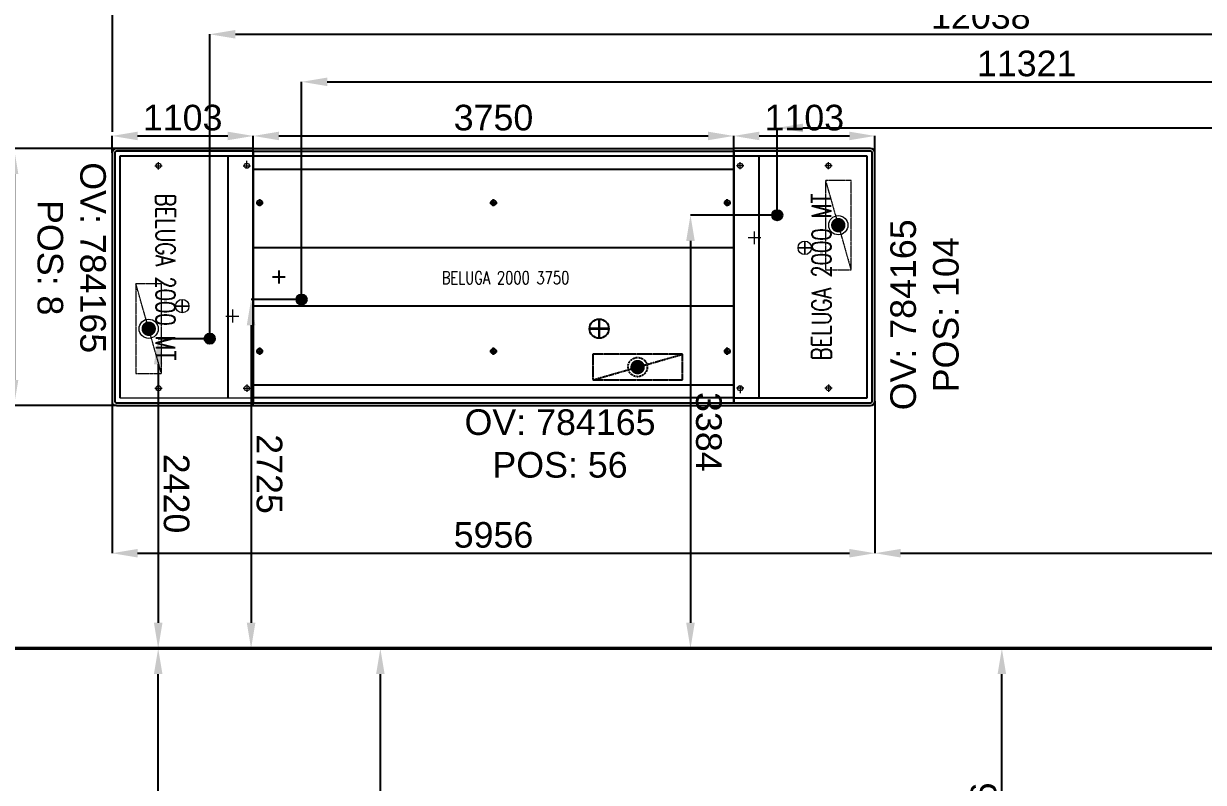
# Model space of a CAD drawing. Header units: millimetres. Extents: x 1478096 to 1808313, y 619971 to 762366.
# Drawn here: x 1543454 to 1552664, y 664777 to 670705 of the extents above; entities that cross this region are included whole.
import ezdxf
from ezdxf.enums import TextEntityAlignment as Align

# ---------------------------------------------------------------- set-up
doc = ezdxf.new("R2010")
doc.units = ezdxf.units.MM
doc.header["$LTSCALE"] = 10
doc.linetypes.add('CENTERX2', pattern=[4, 2.5, -0.5, 0.5, -0.5])
doc.linetypes.add('DASHED', pattern=[0.75, 0.5, -0.25])
doc.layers.add('CAMBIOS', color=7, linetype='Continuous', lineweight=5, true_color=0xdc0909)
for name, color, linetype in [('COSTAN-CAM-EJES', 251, 'CENTERX2'), ('COSTAN-EXH-COTAS', 7, 'Continuous'), ('COSTAN-EXH-Desagues', 1, 'Continuous'), ('COSTAN-EXH-NOMENCLATURAS', 7, 'Continuous'), ('COSTAN-EXHIBIDORAS', 7, 'Continuous'), ('DE-AUXILIAR', 8, 'Continuous'), ('DE-BANCHI', 3, 'Continuous'), ('DE-GOP', 1, 'Continuous'), ('DE-I-ELECT', 6, 'DASHED'), ('DE-I-FRIO-ALIM', 4, 'Continuous'), ('DE-SCARICHI', 3, 'Continuous'), ('DE-TESTI20', 3, 'Continuous'), ('DE-TRAMA', 8, 'Continuous'), ('LAY-OUT-HELADERAS', 251, 'Continuous')]:
    doc.layers.add(name, color=color, linetype=linetype)
doc.layers.add('WHALEMT', color=1, linetype='Continuous', lineweight=9)
doc.styles.add('costan', font='ARIAL.TTF')
doc.styles.add('ROMANS20', font='romans.shx', dxfattribs={"width": 0.9, "height": 2})
doc.styles.add('TESTI15', font='romans.shx', dxfattribs={"width": 0.9, "height": 1.5})
doc.dimstyles.new('COSTAN-DESAGUES', dxfattribs={"dimtxt": 200, "dimasz": 200, "dimexe": 0, "dimexo": 0, "dimgap": 40, "dimtad": 1, "dimdec": 0, "dimzin": 0, "dimdsep": 46, "dimtxsty": 'costan', "dimblk1": 'ARCHTICK', "dimblk2": 'ARCHTICK', "dimcen": 0, "dimclrd": 256, "dimclre": 256, "dimclrt": 256, "dimadec": 0, "dimazin": 0, "dimtfac": 1, "dimtdec": 0, "dimtofl": 0, "dimtmove": 0, "dimatfit": 3, "dimfxl": 0, "dimtolj": 1, "dimtzin": 0, "dimarcsym": 0})
doc.dimstyles.new('COSTAN-MM-100', dxfattribs={"dimtxt": 200, "dimasz": 200, "dimexe": 0, "dimexo": 0, "dimgap": 40, "dimtad": 1, "dimdec": 0, "dimzin": 0, "dimdsep": 46, "dimtxsty": 'costan', "dimblk1": 'ARCHTICK', "dimblk2": 'ARCHTICK', "dimcen": 0, "dimclrd": 256, "dimclre": 256, "dimclrt": 256, "dimadec": 0, "dimazin": 0, "dimtfac": 1, "dimtdec": 0, "dimtofl": 0, "dimtmove": 0, "dimatfit": 3, "dimfxl": 0, "dimtolj": 1, "dimtzin": 0, "dimarcsym": 0})

# ---------------------------------------------------------------- blocks, each defined once
blk = doc.blocks.new('*D475')
at = {"layer": 'COSTAN-EXH-Desagues', "lineweight": -2, "transparency": 16777216}
for p, q in [((1546239.175822103, 663188.1663216284), (1546239.166874272, 665624.1859173309)), ((1547367.661757004, 662988.1704667096), (1546239.176556731, 662988.1663216298))]:
    blk.add_line(p, q, dxfattribs=at)
at = {"layer": 'COSTAN-EXH-Desagues', "transparency": 16777216}
for points in [[(1546272.500207605, 665624.1860397689), (1546205.833540939, 665624.1857948931), (1546239.166139644, 665824.1859173295)], [(1546272.509155436, 663188.1664440663), (1546205.84248877, 663188.1661991905), (1546239.176556731, 662988.1663216298)]]:
    blk.add_solid(points, dxfattribs=at)
at = {"layer": 'Defpoints', "color": 0, "transparency": 16777216}
for p in [(1546239.166139642, 665824.1859173295), (1546239.166139644, 665824.1859173295), (1547367.661757004, 662988.1704667096)]:
    blk.add_point(p, dxfattribs=at)
at = {"layer": 'COSTAN-EXH-Desagues', "transparency": 16777216, "insert": (1546381.354158554, 664406.1766417365), "char_height": 200, "attachment_point": 5, "rotation": 270.0002104552038, "style": 'costan'}
blk.add_mtext('\\A1;2836', dxfattribs=at)
blk = doc.blocks.new('_ARCHTICK')
at = {"color": 0, "linetype": 'ByBlock', "const_width": 0.15}
blk.add_lwpolyline([(-0.5, -0.5), (0.5, 0.5)], dxfattribs=at)
blk = doc.blocks.new('*D476')
at = {"layer": 'COSTAN-EXH-Desagues', "lineweight": -2, "transparency": 16777216}
for p, q in [((1544504.947274334, 663188.1691895083), (1544504.938326512, 665624.1859173309)), ((1544852.661757004, 662988.1704667096), (1544504.948008961, 662988.1691895097))]:
    blk.add_line(p, q, dxfattribs=at)
at = {"layer": 'COSTAN-EXH-Desagues', "transparency": 16777216}
for points in [[(1544538.271659845, 665624.1860397687), (1544471.604993179, 665624.1857948931), (1544504.937591885, 665824.1859173295)], [(1544538.280607667, 663188.1693119461), (1544471.613941001, 663188.1690670705), (1544504.948008961, 662988.1691895097)]]:
    blk.add_solid(points, dxfattribs=at)
at = {"layer": 'Defpoints', "color": 0, "transparency": 16777216}
for p in [(1544504.937591881, 665824.1859173295), (1544504.937591885, 665824.1859173295), (1544852.661757004, 662988.1704667096)]:
    blk.add_point(p, dxfattribs=at)
at = {"layer": 'COSTAN-EXH-Desagues', "transparency": 16777216, "insert": (1544647.12561079, 664406.1780756764), "char_height": 200, "attachment_point": 5, "rotation": 270.0002104552038, "style": 'costan'}
blk.add_mtext('\\A1;2836', dxfattribs=at)
blk = doc.blocks.new('*D484')
at = {"layer": 'COSTAN-EXH-COTAS', "lineweight": -2, "transparency": 16777216}
blk.add_line((1551090.68513187, 663308.1704667095), (1551090.68513187, 665624.195275018), dxfattribs=at)
at = {"layer": 'COSTAN-EXH-COTAS', "transparency": 16777216}
for points in [[(1551057.351798537, 665624.195275018), (1551124.018465204, 665624.195275018), (1551090.68513187, 665824.195275018)], [(1551057.351798537, 663308.1704667095), (1551124.018465204, 663308.1704667095), (1551090.68513187, 663108.1704667095)]]:
    blk.add_solid(points, dxfattribs=at)
at = {"layer": 'Defpoints', "color": 0, "transparency": 16777216}
for p in [(1551090.68513187, 665824.195275018), (1551090.68513187, 665824.195275018), (1551090.68513187, 663108.1704667095)]:
    blk.add_point(p, dxfattribs=at)
at = {"layer": 'COSTAN-EXH-COTAS', "transparency": 16777216, "insert": (1550948.570534326, 664466.182870864), "char_height": 200, "attachment_point": 5, "rotation": 90, "style": 'costan'}
blk.add_mtext('\\A1;2716', dxfattribs=at)
blk = doc.blocks.new('POSICION DE DESAGUE')
for p, q in [((-40, 0), (40, 0)), ((0, 40), (0, -40))]:
    blk.add_line(p, q)
blk = doc.blocks.new('WHALE 2000 MT')
at = {"layer": 'DE-GOP'}
for p, q in [((22.00000104494393, 0), (22.00000104494393, -1068.000002412134)), ((22.00009247755474, 5.684341886080801e-11), (1986.000092477553, 0)), ((1986.000094329938, -1068.000002412134), (1986.000094329938, 0)), ((35.0000016624108, -1081.000001516202), (1973.000093712471, -1081.000001516202))]:
    blk.add_line(p, q, dxfattribs=at)
for centre, major_axis, ratio in [((35.00000166240557, -1068.000002412135), (9.192388039082289, 9.192388039082289), 0.9999999949374188), ((1973.000093712466, -1068.000002412135), (-9.192388039082289, 9.192388039082289), 0.9999999949374189)]:
    blk.add_ellipse(centre, major_axis=major_axis, ratio=ratio, start_param=2.356194487661054, end_param=3.926990819518532, dxfattribs=at)
at = {"layer": 'WHALEMT', "color": 3}
for p, q in [((0, 0), (0, -1068.000002412134)), ((61.00000289734453, 0), (61.00000289734453, -1042.000004203999)), ((1947.000092477538, -1042.000004203999), (1947.000092477538, 0)), ((2008.000095374882, -1068.000002412134), (2008.000095374882, 0)), ((1259.223443455994, -163.2232784852476), (1359.223448205739, -163.2232784852476)), ((1309.223445830867, -213.2232750393541), (1309.223445830867, -113.2232819311412)), ((61.00000289734453, -199.9999855272563), (1947.000092477538, -199.9999855272563)), ((35.0000016624108, -1103.000000000009), (1973.000093712471, -1103.000000000009)), ((61.00000289734453, -1042.000004203999), (1947.000092477538, -1042.000004203999))]:
    blk.add_line(p, q, dxfattribs=at)
at = {"layer": 'WHALEMT', "color": 8, "linetype": 'Continuous', "ltscale": 3}
for p, q in [((152.6249085276561, -50.00000000001137), (96.37490852983888, -50.00000000001137)), ((134.9999999999909, -78.12500000795808), (134.9999999999909, -21.87499999195097)), ((1844.875095375983, -50.00000000001137), (1901.1250953738, -50.00000000001137)), ((1873.000095374891, -78.12500000801492), (1873.000095374891, -21.87499999200782)), ((135.5000010063065, -768.1250000080126), (135.5000010063065, -711.8749999920055)), ((1873.000095374891, -768.1250000080126), (1873.000095374891, -711.8749999920055)), ((163.6250010052152, -740.0000000000091), (107.3750010073979, -740.0000000000091)), ((1844.875095375983, -740.0000000000091), (1901.1250953738, -740.0000000000091))]:
    blk.add_line(p, q, dxfattribs=at)
at = {"layer": 'WHALEMT', "color": 4, "ltscale": 3}
for p, q in [((1231.756347895441, -502.1053303913163), (1231.756347895441, -607.1053303888334)), ((1284.2563478942, -554.6053303900749), (1179.256347896683, -554.6053303900749))]:
    blk.add_line(p, q, dxfattribs=at)
at = {"layer": 'WHALEMT', "color": 6, "linetype": 'DASHED', "ltscale": 0.5}
for p, q in [((1758.529230374791, -716.5048364876725), (1058.529230374802, -716.5048364876725)), ((1058.529230374802, -716.5048364876725), (1058.529230374802, -916.5048364876611)), ((1758.529230374791, -716.5048364876725), (1058.529230374745, -916.5048364876611)), ((1758.529230374791, -916.5048364876611), (1758.529230374791, -716.5048364876725)), ((1058.529230374802, -916.5048364876611), (1758.529230374791, -916.5048364876611))]:
    blk.add_line(p, q, dxfattribs=at)
at = {"layer": 'WHALEMT', "color": 4, "ltscale": 3, "const_width": 13.99999999966894}
for points in [[(1284.256347894198, -554.6053303900792), (1179.256347896686, -554.6053303900792)], [(1231.756347895435, -502.1053303913161), (1231.730097896269, -607.1053238263214)]]:
    blk.add_lwpolyline(points, dxfattribs=at)
at = {"layer": 'WHALEMT', "ltscale": 3, "const_width": 0.07499999999822649}
blk.add_lwpolyline([(1231.756347895435, -629.5678303882835, 1), (1231.756347895435, -629.6428303883242, 1)], format="xyb", close=True, dxfattribs=at)
at = {"layer": 'WHALEMT', "color": 4, "ltscale": 3, "const_width": 0.05249999999875854}
blk.add_lwpolyline([(1231.756347895435, -554.5790803900547, 1), (1231.756347895435, -554.6315803900964, 1)], format="xyb", close=True, dxfattribs=at)
at = {"layer": 'WHALEMT', "color": 6, "ltscale": 3}
for points, const_width in [([(1436.654230392431, -816.5048364786583, 1), (1380.404230392969, -816.5048364786583, 1)], 56.24999999946922), ([(1541.909311491103, -846.5176203031899, 1), (1541.834311491106, -846.5176203031899, 1)], 0.0749999999992923)]:
    blk.add_lwpolyline(points, format="xyb", close=True, dxfattribs=dict(at, const_width=const_width))
at = {"layer": 'WHALEMT', "color": 7, "ltscale": 3}
for centre in [(134.9999999999909, -49.99999999995453), (1873.000095374891, -50.00000000001137), (135.5000010063065, -740.0000000000091), (1873.000095374891, -740.0000000000091)]:
    blk.add_circle(centre, 20, dxfattribs=at)
at = {"layer": 'WHALEMT', "color": 4, "ltscale": 3}
blk.add_circle((1231.756347895441, -554.6053303900749), 52.49999999875854, dxfattribs=at)
at = {"layer": 'WHALEMT', "color": 6, "ltscale": 3}
blk.add_circle((1408.529230392702, -816.5048364786571), 74.89412785355981, dxfattribs=at)
at = {"layer": 'WHALEMT', "color": 3}
for centre, major_axis, start_param, end_param in [((35.00000166240557, -1068.000002412135), (-24.74873724276969, 24.74873724276969), 0.7853981684540963, 2.356194485135696), ((1973.000093712466, -1068.000002412135), (24.74873724276969, 24.74873724276969), 3.92699082204389, 5.49778713872549)]:
    blk.add_ellipse(centre, major_axis=major_axis, ratio=0.9999999898867032, start_param=start_param, end_param=end_param, dxfattribs=at)
at = {"rotation": 180}
blk.add_blockref('POSICION DE DESAGUE', (1486.000094562783, -340.0000002095567), dxfattribs=at)
at = {"layer": 'WHALEMT', "color": 3, "style": 'TESTI15', "width": 0.7500000582076649}
blk.add_text('BELUGA 2000 MT', height=149.9999896623194, dxfattribs=at).set_placement((1004.000047687441, -685.49995381386), align=Align.MIDDLE)
blk = doc.blocks.new('A$CC')
at = {"layer": 'DE-I-FRIO-ALIM', "ltscale": 3}
for p, q in [((966.8818672802299, 745.8183087784055), (1116.88186728023, 745.8183087784055)), ((1041.88186728023, 820.8183087784055), (1041.88186728023, 670.8183087784055))]:
    blk.add_line(p, q, dxfattribs=at)
at = {"layer": 'DE-I-FRIO-ALIM', "ltscale": 3, "const_width": 20}
for points in [[(1041.88186728023, 820.8183087784055), (1041.88186728023, 670.8183087784055)], [(966.8818672802299, 745.8183087784055), (1116.881857905246, 745.7808087795711)]]:
    blk.add_lwpolyline(points, dxfattribs=at)
at = {"layer": 'DE-I-FRIO-ALIM', "ltscale": 3, "const_width": 0.075}
for points in [[(1041.844367280224, 745.8183087784055, 1), (1041.919367280236, 745.8183087784055, 1)], [(1116.844367280224, 745.8183087784055, 1), (1116.919367280236, 745.8183087784055, 1)]]:
    blk.add_lwpolyline(points, format="xyb", close=True, dxfattribs=at)
at = {"layer": 'DE-I-FRIO-ALIM', "ltscale": 3}
blk.add_circle((1041.88186728023, 745.8183087784055), 75, dxfattribs=at)
blk = doc.blocks.new('A$CE')
at = {"layer": 'DE-I-ELECT', "ltscale": 3, "const_width": 56.25}
blk.add_lwpolyline([(1872.503796073084, 950.2321697522202, 1), (1928.753796073084, 950.2321697522202, 1)], format="xyb", close=True, dxfattribs=at)
at = {"layer": 'DE-I-ELECT', "ltscale": 3}
blk.add_circle((1900.628796073084, 950.2321697522202), 74.89412785426651, dxfattribs=at)
at = {"layer": 'DE-TRAMA', "ltscale": 3, "const_width": 0.075}
blk.add_lwpolyline([(1767.248714973422, 980.244953576992, 1), (1767.323714973434, 980.244953576992, 1)], format="xyb", close=True, dxfattribs=at)
blk = doc.blocks.new('bl')
at = {"color": 1}
for p, q in [((-44161.71831130172, -14540.76860208111, -2405.257013591419), (-44241.71831130172, -14540.76860208111, -2405.257013591419)), ((-44201.71831130172, -14500.76860208111, -2405.257013591419), (-44201.71831130172, -14580.76860208111, -2405.257013591419))]:
    blk.add_line(p, q, dxfattribs=at)
at = {"layer": 'DE-AUXILIAR', "linetype": 'DASHED', "ltscale": 0.5}
for p, q in [((-44578.4950065983, -13521.99190678448, -2405.257013591419), (-40828.49500659836, -13521.99190678451, -2405.257013591419)), ((-44578.49500659836, -15205.99190678448, -2405.257013591419), (-40828.49500659842, -15205.99190678451, -2405.257013591419))]:
    blk.add_line(p, q, dxfattribs=at)
at = {"layer": 'DE-BANCHI'}
for p, q in [((-44578.49500659842, -13359.99190678448, -2405.257013591419), (-40828.49500659842, -13359.99190678448, -2405.257013591419)), ((-40828.49500659842, -13420.99190678451, -2405.257013591419), (-44578.49500659842, -13420.99190678451, -2405.257013591419)), ((-40828.49500659842, -14135.99190678448, -2405.257013591419), (-44578.49500659842, -14135.99190678448, -2405.257013591419)), ((-40828.49500659842, -14591.99190678445, -2405.257013591419), (-44578.49500659842, -14591.99190678445, -2405.257013591419)), ((-40828.49500659842, -15306.99190678451, -2405.257013591419), (-44578.49500659842, -15306.99190678451, -2405.257013591419)), ((-44578.49500659842, -15367.99190678451, -2405.257013591419), (-40828.49500659842, -15367.99190678451, -2405.257013591419))]:
    blk.add_line(p, q, dxfattribs=at)
at = {"layer": 'DE-GOP'}
for p, q in [((-44578.49500659836, -13381.99190678451, -2405.257013591419), (-40828.49500659842, -13381.99190678451, -2405.257013591419)), ((-44578.49500659836, -13381.99190678451, -2405.257013591419), (-44578.49500659842, -15345.99190678451, -2405.257013591419)), ((-40828.49500659842, -13381.99190678451, -2405.257013591419), (-40828.49500659842, -15345.99190678451, -2405.257013591419)), ((-44578.49500659842, -15345.99190678451, -2405.257013591419), (-40828.49500659842, -15345.99190678451, -2405.257013591419))]:
    blk.add_line(p, q, dxfattribs=at)
at = {"layer": 'DE-GOP', "color": 8, "linetype": 'Continuous', "ltscale": 3}
for p, q in [((-44556.62000660639, -13783.99190678451, -2405.257013591419), (-44500.37000659038, -13783.99190678451, -2405.257013591419)), ((-44528.49500659842, -13812.11690678341, -2405.257013591419), (-44528.49500659842, -13755.86690678559, -2405.257013591419)), ((-42731.62000660639, -13783.99190678451, -2405.257013591419), (-42675.37000659038, -13783.99190678451, -2405.257013591419)), ((-42703.49500659842, -13812.11690678341, -2405.257013591419), (-42703.49500659842, -13755.86690678559, -2405.257013591419)), ((-40906.62000660639, -13783.99190678451, -2405.257013591419), (-40850.37000659038, -13783.99190678451, -2405.257013591419)), ((-40878.49500659842, -13812.11690678341, -2405.257013591419), (-40878.49500659842, -13755.86690678559, -2405.257013591419)), ((-44528.49500659842, -14972.11690678341, -2405.257013591419), (-44528.49500659842, -14915.86690678559, -2405.257013591419)), ((-42703.49500659842, -14972.11690678341, -2405.257013591419), (-42703.49500659842, -14915.86690678559, -2405.257013591419)), ((-40878.49500659842, -14972.11690678341, -2405.257013591419), (-40878.49500659842, -14915.86690678559, -2405.257013591419)), ((-44556.62000660639, -14943.99190678451, -2405.257013591419), (-44500.37000659038, -14943.99190678451, -2405.257013591419)), ((-42731.62000660639, -14943.99190678451, -2405.257013591419), (-42675.37000659038, -14943.99190678451, -2405.257013591419)), ((-40906.62000660639, -14943.99190678451, -2405.257013591419), (-40850.37000659038, -14943.99190678451, -2405.257013591419))]:
    blk.add_line(p, q, dxfattribs=at)
at = {"layer": 'DE-GOP', "color": 7, "ltscale": 3}
for centre in [(-44528.49500659842, -13783.99190678451, -2405.257013591419), (-42703.49500659842, -13783.99190678451, -2405.257013591419), (-40878.49500659842, -13783.99190678451, -2405.257013591419), (-44528.49500659842, -14943.99190678451, -2405.257013591419), (-42703.49500659842, -14943.99190678451, -2405.257013591419), (-40878.49500659842, -14943.99190678451, -2405.257013591419)]:
    blk.add_circle(centre, 20, dxfattribs=at)
at = {"layer": 'DE-I-ELECT', "linetype": 'DASHED', "ltscale": 0.5}
blk.add_line((-41928.49500659836, -15167.99190678451, -2405.257013591419), (-41228.49500659836, -14967.99190678451, -2405.257013591419), dxfattribs=at)
at = {"layer": 'DE-I-ELECT', "linetype": 'DASHED', "ltscale": 0.5, "elevation": -2405.257013591419}
blk.add_lwpolyline([(-41928.49500659836, -15167.99190678451), (-41228.49500659836, -15167.99190678451), (-41228.49500659836, -14967.99190678451), (-41928.49500659836, -14967.99190678451)], close=True, dxfattribs=at)
at = {"layer": 'DE-SCARICHI'}
for p, q in [((-44428.49500659836, -14363.99190678445, -2405.257013591419), (-44328.49500659842, -14363.99190678445, -2405.257013591419)), ((-44378.49500659836, -14313.99190678448, -2405.257013591419), (-44378.49500659836, -14413.99190678448, -2405.257013591419))]:
    blk.add_line(p, q, dxfattribs=at)
at = {"layer": 'LAY-OUT-HELADERAS'}
blk.add_line((-40828.49499629519, -14135.99206088646, -2405.257013591419), (-44578.49501070158, -14135.99206088646, -2405.257013591419), dxfattribs=at)
blk.add_line((-40828.49499629519, -14135.99206088646, -2405.257013591419), (-44578.49501070158, -14135.99206088646, -2405.257013591419), dxfattribs=at)
at = {"layer": 'DE-I-ELECT', "ltscale": 3}
blk.add_blockref('A$CE', (-43479.1238026715, -16018.22407653672, -2405.257013591419), dxfattribs=at)
at = {"layer": 'DE-I-FRIO-ALIM', "ltscale": 3}
blk.add_blockref('A$CC', (-42920.40934514278, -15513.79145744449, -2405.257013591419), dxfattribs=at)
at = {"layer": 'DE-TESTI20', "ltscale": 3, "style": 'ROMANS20', "width": 0.75}
blk.add_text('BELUGA 2000 3750', height=100, dxfattribs=at).set_placement((-42609.67102916579, -14370.01003688871, -2405.257013591419), align=Align.MIDDLE)
blk = doc.blocks.new('*D577')
at = {"layer": 'COSTAN-EXH-COTAS', "lineweight": -2, "transparency": 16777216}
for p, q in [((1544144.276665229, 669694.7244156935), (1544144.276665229, 669827.1782330972)), ((1544344.276665229, 669827.1782330972), (1545047.27666082, 669827.1782330972)), ((1545247.27666082, 669729.7242585224), (1545247.27666082, 669827.1782330972))]:
    blk.add_line(p, q, dxfattribs=at)
at = {"layer": 'COSTAN-EXH-COTAS', "transparency": 16777216}
for points in [[(1544344.276665229, 669860.5115664306), (1544344.276665229, 669793.8448997638), (1544144.276665229, 669827.1782330972)], [(1545047.27666082, 669860.5115664306), (1545047.27666082, 669793.8448997638), (1545247.27666082, 669827.1782330972)]]:
    blk.add_solid(points, dxfattribs=at)
at = {"layer": 'Defpoints', "color": 0, "transparency": 16777216}
for p in [(1545247.27666082, 669827.1782330972), (1544144.276665229, 669694.7244156935), (1545247.27666082, 669729.7242585224)]:
    blk.add_point(p, dxfattribs=at)
at = {"layer": 'COSTAN-EXH-COTAS', "transparency": 16777216, "insert": (1544695.776663024, 669969.3610434656), "char_height": 200, "attachment_point": 5, "style": 'costan'}
blk.add_mtext('\\A1;1103', dxfattribs=at)
blk = doc.blocks.new('*D578')
at = {"layer": 'COSTAN-EXH-COTAS', "lineweight": -2, "transparency": 16777216}
for p, q in [((1545447.27666082, 669827.1782330972), (1548797.276684831, 669827.1782330972)), ((1548997.276684831, 669707.724856712), (1548997.276684831, 669827.1782330972))]:
    blk.add_line(p, q, dxfattribs=at)
at = {"layer": 'COSTAN-EXH-COTAS', "transparency": 16777216}
for points in [[(1545447.27666082, 669860.5115664306), (1545447.27666082, 669793.8448997638), (1545247.27666082, 669827.1782330972)], [(1548797.276684831, 669860.5115664306), (1548797.276684831, 669793.8448997638), (1548997.276684831, 669827.1782330972)]]:
    blk.add_solid(points, dxfattribs=at)
at = {"layer": 'Defpoints', "color": 0, "transparency": 16777216}
for p in [(1545247.27666082, 669827.1782330972), (1548997.276684831, 669827.1782330972), (1548997.276684831, 669707.724856712)]:
    blk.add_point(p, dxfattribs=at)
at = {"layer": 'COSTAN-EXH-COTAS', "transparency": 16777216, "insert": (1547122.276672826, 669969.3610434656), "char_height": 200, "attachment_point": 5, "style": 'costan'}
blk.add_mtext('\\A1;3750', dxfattribs=at)
blk = doc.blocks.new('*D579')
at = {"layer": 'COSTAN-EXH-COTAS', "lineweight": -2, "transparency": 16777216}
for p, q in [((1549197.276684831, 669827.1782330972), (1549900.276676758, 669827.1782330972)), ((1550100.276676758, 669694.7243636695), (1550100.276676758, 669827.1782330972))]:
    blk.add_line(p, q, dxfattribs=at)
at = {"layer": 'COSTAN-EXH-COTAS', "transparency": 16777216}
for points in [[(1549197.276684831, 669860.5115664306), (1549197.276684831, 669793.8448997638), (1548997.276684831, 669827.1782330972)], [(1549900.276676758, 669860.5115664306), (1549900.276676758, 669793.8448997638), (1550100.276676758, 669827.1782330972)]]:
    blk.add_solid(points, dxfattribs=at)
at = {"layer": 'Defpoints', "color": 0, "transparency": 16777216}
for p in [(1548997.276684831, 669827.1782330972), (1550100.276676758, 669827.1782330972), (1550100.276676758, 669694.7243636695)]:
    blk.add_point(p, dxfattribs=at)
at = {"layer": 'COSTAN-EXH-COTAS', "transparency": 16777216, "insert": (1549548.776680794, 669969.3610434656), "char_height": 200, "attachment_point": 5, "style": 'costan'}
blk.add_mtext('\\A1;1103', dxfattribs=at)
blk = doc.blocks.new('*D580')
at = {"layer": 'COSTAN-EXH-COTAS', "lineweight": -2, "transparency": 16777216}
for p, q in [((1544144.276665229, 667756.7243236435), (1544144.276665229, 666567.6797632806)), ((1550100.276676623, 667756.7242716195), (1550100.276676623, 666567.6797632806)), ((1544344.276665229, 666567.6797632806), (1549900.276676623, 666567.6797632806))]:
    blk.add_line(p, q, dxfattribs=at)
at = {"layer": 'COSTAN-EXH-COTAS', "transparency": 16777216}
for points in [[(1544344.276665229, 666601.0130966139), (1544344.276665229, 666534.3464299472), (1544144.276665229, 666567.6797632806)], [(1549900.276676623, 666601.0130966139), (1549900.276676623, 666534.3464299472), (1550100.276676623, 666567.6797632806)]]:
    blk.add_solid(points, dxfattribs=at)
at = {"layer": 'Defpoints', "color": 0, "transparency": 16777216}
for p in [(1544144.276665229, 667756.7243236435), (1550100.276676623, 667756.7242716195), (1550100.276676623, 666567.6797632806)]:
    blk.add_point(p, dxfattribs=at)
at = {"layer": 'COSTAN-EXH-COTAS', "transparency": 16777216, "insert": (1547122.276670926, 666709.7943608249), "char_height": 200, "attachment_point": 5, "style": 'costan'}
blk.add_mtext('\\A1;5956', dxfattribs=at)
blk = doc.blocks.new('COSTAN-REFERENCIA DE DESAGÜES')
at = {"layer": 'COSTAN-EXH-Desagues'}
blk.add_hatch(color=256, dxfattribs=at).paths.add_polyline_path([(40, 0, 1), (-40, 0, 1)])
blk.add_circle((0, 0), 40, dxfattribs=at)
blk = doc.blocks.new('*D582')
at = {"layer": 'COSTAN-EXH-Desagues', "lineweight": -2, "transparency": 16777216}
for p, q in [((1544907.276669076, 668243.7212561539), (1544907.276669076, 670621.5784909835)), ((1545107.276669076, 670621.5784909835), (1556745.04893754, 670621.5784909835))]:
    blk.add_line(p, q, dxfattribs=at)
at = {"layer": 'COSTAN-EXH-Desagues', "transparency": 16777216}
for points in [[(1545107.276669076, 670654.9118243168), (1545107.276669076, 670588.2451576501), (1544907.276669076, 670621.5784909835)], [(1556745.04893754, 670654.9118243168), (1556745.04893754, 670588.2451576501), (1556945.04893754, 670621.5784909835)]]:
    blk.add_solid(points, dxfattribs=at)
at = {"layer": 'Defpoints', "color": 0, "transparency": 16777216}
for p in [(1556945.04893754, 670621.5784909835), (1556945.04893754, 670621.5784909835), (1544907.276669076, 668243.7212561539)]:
    blk.add_point(p, dxfattribs=at)
at = {"layer": 'COSTAN-EXH-Desagues', "transparency": 16777216, "insert": (1550926.162803308, 670763.7613013518), "char_height": 200, "attachment_point": 5, "style": 'costan'}
blk.add_mtext('\\A1;12038', dxfattribs=at)
blk = doc.blocks.new('*D583')
at = {"layer": 'COSTAN-EXH-Desagues', "lineweight": -2, "transparency": 16777216}
for p, q in [((1544907.276669076, 668243.7212561541), (1544504.928704607, 668243.7197782752)), ((1544504.929439234, 668043.7197782766), (1544504.936857257, 666024.1859173283))]:
    blk.add_line(p, q, dxfattribs=at)
at = {"layer": 'COSTAN-EXH-Desagues', "transparency": 16777216}
for points in [[(1544538.262772567, 668043.7199007145), (1544471.596105901, 668043.7196558388), (1544504.928704607, 668243.7197782752)], [(1544538.27019059, 666024.1860397662), (1544471.603523924, 666024.1857948905), (1544504.937591884, 665824.1859173296)]]:
    blk.add_solid(points, dxfattribs=at)
at = {"layer": 'Defpoints', "color": 0, "transparency": 16777216}
for p in [(1544907.276669076, 668243.7212561541), (1544504.937591885, 665824.1859173296), (1544504.937591884, 665824.1859173296)]:
    blk.add_point(p, dxfattribs=at)
at = {"layer": 'COSTAN-EXH-Desagues', "transparency": 16777216, "insert": (1544647.047745788, 667033.9533698088), "char_height": 200, "attachment_point": 5, "rotation": 270.0002104552038, "style": 'costan'}
blk.add_mtext('\\A1;2420', dxfattribs=at)
blk = doc.blocks.new('*D584')
at = {"layer": 'COSTAN-EXH-Desagues', "lineweight": -2, "transparency": 16777216}
for p, q in [((1545624.05333811, 668548.9444965865), (1545624.05333811, 670250)), ((1545824.05333811, 670250), (1556745.04893754, 670250))]:
    blk.add_line(p, q, dxfattribs=at)
at = {"layer": 'COSTAN-EXH-Desagues', "transparency": 16777216}
for points in [[(1545824.05333811, 670283.3333333334), (1545824.05333811, 670216.6666666666), (1545624.05333811, 670250)], [(1556745.04893754, 670283.3333333334), (1556745.04893754, 670216.6666666666), (1556945.04893754, 670250)]]:
    blk.add_solid(points, dxfattribs=at)
at = {"layer": 'Defpoints', "color": 0, "transparency": 16777216}
for p in [(1556945.04893754, 670250), (1556945.04893754, 670250), (1545624.05333811, 668548.9444965865)]:
    blk.add_point(p, dxfattribs=at)
at = {"layer": 'COSTAN-EXH-Desagues', "transparency": 16777216, "insert": (1551284.551137825, 670392.1828103684), "char_height": 200, "attachment_point": 5, "style": 'costan'}
blk.add_mtext('\\A1;11321', dxfattribs=at)
blk = doc.blocks.new('*D585')
at = {"layer": 'COSTAN-EXH-Desagues', "lineweight": -2, "transparency": 16777216}
for p, q in [((1545624.05333811, 668548.9444965866), (1545229.994995796, 668548.9430491566)), ((1545229.995730423, 668348.943049158), (1545230.004269586, 666024.1822105421))]:
    blk.add_line(p, q, dxfattribs=at)
at = {"layer": 'COSTAN-EXH-Desagues', "transparency": 16777216}
for points in [[(1545263.329063756, 668348.9431715958), (1545196.66239709, 668348.9429267201), (1545229.994995796, 668548.9430491566)], [(1545263.337602919, 666024.18233298), (1545196.670936253, 666024.1820881043), (1545230.005004214, 665824.1822105434)]]:
    blk.add_solid(points, dxfattribs=at)
at = {"layer": 'Defpoints', "color": 0, "transparency": 16777216}
for p in [(1545624.05333811, 668548.9444965866), (1545230.005004214, 665824.1822105434), (1545230.005004214, 665824.1822105434)]:
    blk.add_point(p, dxfattribs=at)
at = {"layer": 'COSTAN-EXH-Desagues', "transparency": 16777216, "insert": (1545372.114597543, 667186.5643717768), "char_height": 200, "attachment_point": 5, "rotation": 270.0002104552038, "style": 'costan'}
blk.add_mtext('\\A1;2725', dxfattribs=at)
blk = doc.blocks.new('*D586')
at = {"layer": 'COSTAN-EXH-Desagues', "lineweight": -2, "transparency": 16777216}
for p, q in [((1549337.276676699, 669207.7212978806), (1548660.000000034, 669207.7188101511)), ((1548660.000734661, 669007.7188101525), (1548660.011693584, 666024.1859173336)), ((1548660.010940177, 665824.1859173294), (1548660.012428211, 665824.1859173349))]:
    blk.add_line(p, q, dxfattribs=at)
at = {"layer": 'COSTAN-EXH-Desagues', "transparency": 16777216}
for points in [[(1548693.334067994, 669007.7189325904), (1548626.667401328, 669007.7186877147), (1548660.000000034, 669207.7188101511)], [(1548693.345026917, 666024.1860397715), (1548626.678360251, 666024.1857948957), (1548660.012428211, 665824.1859173349)]]:
    blk.add_solid(points, dxfattribs=at)
at = {"layer": 'Defpoints', "color": 0, "transparency": 16777216}
for p in [(1549337.276676699, 669207.7212978806), (1548660.010940177, 665824.1859173294), (1548660.012428211, 665824.1859173349)]:
    blk.add_point(p, dxfattribs=at)
at = {"layer": 'COSTAN-EXH-Desagues', "transparency": 16777216, "insert": (1548802.18902449, 667515.9528859999), "char_height": 200, "attachment_point": 5, "rotation": 270.0002104552038, "style": 'costan'}
blk.add_mtext('\\A1;3384', dxfattribs=at)
blk = doc.blocks.new('*D599')
at = {"layer": 'COSTAN-EXH-COTAS', "lineweight": -2, "transparency": 16777216}
for p, q in [((1544179.276656266, 669729.7211899041), (1543379.954819199, 669729.7211899041)), ((1543379.954819199, 669529.7211899041), (1543379.954819199, 667921.7210887941)), ((1544179.276656266, 667721.7210887941), (1543379.954819199, 667721.7210887941))]:
    blk.add_line(p, q, dxfattribs=at)
at = {"layer": 'COSTAN-EXH-COTAS', "transparency": 16777216}
for points in [[(1543346.621485866, 669529.7211899041), (1543413.288152532, 669529.7211899041), (1543379.954819199, 669729.7211899041)], [(1543346.621485866, 667921.7210887941), (1543413.288152532, 667921.7210887941), (1543379.954819199, 667721.7210887941)]]:
    blk.add_solid(points, dxfattribs=at)
at = {"layer": 'Defpoints', "color": 0, "transparency": 16777216}
for p in [(1544179.276656266, 669729.7211899041), (1543379.954819199, 667721.7210887941), (1544179.276656266, 667721.7210887941)]:
    blk.add_point(p, dxfattribs=at)
at = {"layer": 'COSTAN-EXH-COTAS', "transparency": 16777216, "insert": (1543237.840221655, 668725.7211393494), "char_height": 200, "attachment_point": 5, "rotation": 90, "style": 'costan'}
blk.add_mtext('\\A1;2008', dxfattribs=at)
blk = doc.blocks.new('*D612')
at = {"layer": 'COSTAN-EXH-COTAS', "lineweight": -2, "transparency": 16777216}
blk.add_line((1550300.276676623, 666567.6797632806), (1556745.04893754, 666567.6797632806), dxfattribs=at)
at = {"layer": 'COSTAN-EXH-COTAS', "transparency": 16777216}
for points in [[(1550300.276676623, 666601.0130966139), (1550300.276676623, 666534.3464299472), (1550100.276676623, 666567.6797632806)], [(1556745.04893754, 666601.0130966139), (1556745.04893754, 666534.3464299472), (1556945.04893754, 666567.6797632806)]]:
    blk.add_solid(points, dxfattribs=at)
at = {"layer": 'Defpoints', "color": 0, "transparency": 16777216}
for p in [(1550100.276676623, 666567.6797632806), (1556945.04893754, 666567.6797632813), (1556945.04893754, 666567.6797632806)]:
    blk.add_point(p, dxfattribs=at)
at = {"layer": 'COSTAN-EXH-COTAS', "transparency": 16777216, "insert": (1553522.662807081, 666709.7943608249), "char_height": 200, "attachment_point": 5, "style": 'costan'}
blk.add_mtext('\\A1;6845', dxfattribs=at)
blk = doc.blocks.new('*D617')
at = {"layer": 'COSTAN-EXH-Desagues', "lineweight": -2, "transparency": 16777216}
for p, q in [((1549337.276676699, 669207.7212978806), (1549337.276676699, 669890)), ((1549537.276676699, 669890), (1556745.04893754, 669890))]:
    blk.add_line(p, q, dxfattribs=at)
at = {"layer": 'COSTAN-EXH-Desagues', "transparency": 16777216}
for points in [[(1549537.276676699, 669923.3333333334), (1549537.276676699, 669856.6666666666), (1549337.276676699, 669890)], [(1556745.04893754, 669923.3333333334), (1556745.04893754, 669856.6666666666), (1556945.04893754, 669890)]]:
    blk.add_solid(points, dxfattribs=at)
at = {"layer": 'Defpoints', "color": 0, "transparency": 16777216}
for p in [(1556945.04893754, 669890), (1556945.04893754, 669890), (1549337.276676699, 669207.7212978806)]:
    blk.add_point(p, dxfattribs=at)
at = {"layer": 'COSTAN-EXH-Desagues', "transparency": 16777216, "insert": (1553141.162807119, 670032.1145975443), "char_height": 200, "attachment_point": 5, "style": 'costan'}
blk.add_mtext('\\A1;7608', dxfattribs=at)

msp = doc.modelspace()

# ---------------------------------------------------------------- linework, layer by layer
at = {"layer": 'COSTAN-CAM-EJES', "const_width": 25}
msp.add_lwpolyline([(1478108.727728612, 665824.1859173293), (1676824.920195577, 665824.1859173293)], dxfattribs=at)
at = {"layer": 'COSTAN-EXH-COTAS'}
msp.add_line((1544144.276665095, 670920), (1544144.276665095, 669860), dxfattribs=at)
at = {"layer": 'LAY-OUT-HELADERAS'}
for p, q in [((1544144.276658544, 669694.7211900863), (1544144.276658544, 667756.7210905909)), ((1544144.276658544, 669694.7211900863), (1544144.276658544, 667756.7210905909)), ((1544166.276657112, 669694.7211900863), (1544166.276657112, 667756.7210905909)), ((1544166.276657112, 669694.7211900863), (1544166.276657112, 667756.7210905909)), ((1544179.276656266, 669729.7211918831), (1548997.276686792, 669729.7211995958)), ((1544179.276656266, 669729.7211918831), (1548997.276686792, 669729.7211995958)), ((1545247.276662781, 669729.7211918831), (1544179.276656266, 669729.7211918831)), ((1545247.276662781, 669729.7211918831), (1544179.276656266, 669729.7211918831)), ((1545247.276662781, 669729.7211918831), (1544179.276656266, 669729.7211918831)), ((1545247.276662781, 669729.7211918831), (1544179.276656266, 669729.7211918831)), ((1545247.276662781, 669729.7211918831), (1544179.276656266, 669729.7211918831)), ((1545247.276662781, 669729.7211918831), (1544179.276656266, 669729.7211918831)), ((1545247.276662781, 669707.7211907535), (1544179.276656266, 669707.7211907535)), ((1545247.276662781, 669707.7211907535), (1544179.276656266, 669707.7211907535)), ((1545247.276662781, 669707.7211907535), (1544179.276656266, 669707.7211907535)), ((1545247.276662781, 669707.7211907535), (1544179.276656266, 669707.7211907535)), ((1545247.276662781, 669707.7211907535), (1544179.276656266, 669707.7211907535)), ((1545247.276662781, 669707.7211907535), (1544179.276656266, 669707.7211907535)), ((1545247.276662781, 669668.7211887513), (1544205.276654575, 669668.7211887513)), ((1545247.276662781, 669668.7211887513), (1544205.276654575, 669668.7211887513)), ((1545247.276662781, 669668.7211887513), (1544205.276654575, 669668.7211887513)), ((1544205.276654575, 669668.7211887513), (1544205.276654575, 667782.7210919256)), ((1545247.276662781, 669668.7211887513), (1544205.276654575, 669668.7211887513)), ((1545247.276662781, 669668.7211887513), (1544205.276654575, 669668.7211887513)), ((1545247.276662781, 669668.7211887513), (1544205.276654575, 669668.7211887513)), ((1544205.276654575, 669668.7211887513), (1544205.276654575, 667782.7210919256)), ((1545047.276676486, 669668.7211887513), (1545047.276676486, 667782.7210919256)), ((1545047.276676486, 669668.7211887513), (1545047.276676486, 667782.7210919256)), ((1545047.276676486, 669668.7211887513), (1545047.276676486, 667782.7210919256)), ((1545047.276676486, 669668.7211887513), (1545047.276676486, 667782.7210919256)), ((1545047.276676486, 669668.7211887513), (1545047.276676486, 667782.7210919256)), ((1545047.276676486, 669668.7211887513), (1545047.276676486, 667782.7210919256)), ((1545247.276662781, 669707.7210993209), (1545247.276662781, 667743.7210917758)), ((1545247.276662781, 669707.7211031774), (1545247.276662781, 667743.7210956323)), ((1545247.276662781, 669707.7211031774), (1545247.276662781, 667743.7210956323)), ((1545247.276662781, 669707.7211031774), (1545247.276662781, 667743.7210956323)), ((1545247.276662781, 669707.7211031774), (1545247.276662781, 667743.7210956323)), ((1545247.276662781, 669707.7210993209), (1545247.276662781, 667743.7210917758)), ((1545247.276662781, 669707.7210993209), (1545247.276662781, 667743.7210917758)), ((1545247.276662781, 669707.7211031774), (1545247.276662781, 667743.7210956323)), ((1545247.276662781, 669707.7211031774), (1545247.276662781, 667743.7210956323)), ((1545247.276662781, 669707.7210993209), (1545247.276662781, 667743.7210917758)), ((1545247.276662781, 669707.7211031774), (1545247.276662781, 667743.7210956323)), ((1545247.276662781, 669707.7211031774), (1545247.276662781, 667743.7210956323)), ((1545247.276662781, 669707.7211031774), (1545247.276662781, 667743.7210956323)), ((1545247.276662781, 669707.7211031774), (1545247.276662781, 667743.7210956323)), ((1545247.276662781, 669707.7210993209), (1545247.276662781, 667743.7210917758)), ((1545247.276662781, 669707.7210993209), (1545247.276662781, 667743.7210917758)), ((1545247.276662781, 669707.7211031774), (1545247.276662781, 667743.7210956323)), ((1545247.276662781, 669707.7211031774), (1545247.276662781, 667743.7210956323)), ((1545247.276672386, 667721.7211918817), (1545247.276672386, 669729.7211995958)), ((1545247.276672386, 667721.7211918817), (1545247.276672386, 669729.7211995958)), ((1545247.276672386, 669707.7211995113), (1548997.276686792, 669707.7211995113)), ((1545247.276672386, 667743.7211919662), (1545247.276672386, 669707.7211995113)), ((1545247.276672386, 669707.7211995113), (1548997.276686792, 669707.7211995113)), ((1545247.276672386, 667743.7211919662), (1545247.276672386, 669707.7211995113)), ((1545247.276672386, 669707.7211031774), (1545247.276672386, 667743.7210956323)), ((1545247.276672386, 669707.7211031774), (1545247.276672386, 667743.7210956323)), ((1545247.276672386, 669707.7211031774), (1545247.276672386, 667743.7210956323)), ((1545247.276672386, 669707.7211031774), (1545247.276672386, 667743.7210956323)), ((1545247.276672386, 669707.7211031774), (1545247.276672386, 667743.7210956323)), ((1545247.276672386, 669707.7211031774), (1545247.276672386, 667743.7210956323)), ((1548997.276686792, 669668.7211993615), (1545247.276672386, 669668.7211993615)), ((1548997.276686792, 669668.7211993615), (1545247.276672386, 669668.7211993615)), ((1550065.276678901, 669729.721298827), (1548997.276672386, 669729.721298827)), ((1550065.276678901, 669729.721298827), (1548997.276672386, 669729.721298827)), ((1548997.276672386, 667743.7212883001), (1548997.276672386, 669707.7212958452)), ((1550065.276678901, 669707.7212976974), (1548997.276672386, 669707.7212976974)), ((1548997.276672386, 667743.7212883001), (1548997.276672386, 669707.7212958452)), ((1550065.276678901, 669707.7212976974), (1548997.276672386, 669707.7212976974)), ((1550039.276680593, 669668.7212956954), (1548997.276672386, 669668.7212956954)), ((1550039.276680593, 669668.7212956954), (1548997.276672386, 669668.7212956954)), ((1548997.276686792, 669707.7211995113), (1548997.276686792, 667743.7211919662)), ((1548997.276686792, 669707.7211995113), (1548997.276686792, 667743.7211919662)), ((1549197.276658681, 667782.7211988698), (1549197.276658681, 669668.7212956954)), ((1549197.276658681, 667782.7211988698), (1549197.276658681, 669668.7212956954)), ((1550039.276680593, 667782.7211988698), (1550039.276680593, 669668.7212956954)), ((1550039.276680593, 667782.7211988698), (1550039.276680593, 669668.7212956954)), ((1550078.276678055, 667756.7211975347), (1550078.276678055, 669694.7212970301)), ((1550078.276678055, 667756.7211975347), (1550078.276678055, 669694.7212970301)), ((1550100.276676623, 667756.7211975347), (1550100.276676623, 669694.7212970301)), ((1550100.276676623, 667756.7211975347), (1550100.276676623, 669694.7212970301)), ((1550100.276676623, 667756.7211975347), (1550100.276676623, 669694.7212970301)), ((1550100.276676623, 667756.7211975347), (1550100.276676623, 669694.7212970301)), ((1545247.276672386, 669567.7211989735), (1548997.276686792, 669567.7211989735)), ((1545247.276672386, 669567.7211989735), (1548997.276686792, 669567.7211989735)), ((1548997.276686792, 668497.7211948629), (1545247.276672386, 668497.7211948629)), ((1548997.276686792, 668497.7211948629), (1545247.276672386, 668497.7211948629)), ((1545247.276672386, 667883.721192504), (1548997.276686792, 667883.721192504)), ((1545247.276672386, 667883.721192504), (1548997.276686792, 667883.721192504)), ((1544179.276656266, 667721.7210887941), (1548997.276686792, 667721.7211918817)), ((1544179.276656266, 667721.7210887941), (1548997.276686792, 667721.7211918817)), ((1545247.276662781, 667743.7211919662), (1548997.276686792, 667743.7211919662)), ((1545247.276662781, 667743.7211919662), (1548997.276686792, 667743.7211919662)), ((1548997.276686792, 667782.721192116), (1545247.276672386, 667782.721192116)), ((1548997.276686792, 667782.721192116), (1545247.276672386, 667782.721192116)), ((1548997.276672386, 667782.7211988698), (1550039.276680593, 667782.7211988698)), ((1548997.276672386, 667782.7211988698), (1550039.276680593, 667782.7211988698)), ((1548997.276672386, 667743.7211968675), (1550065.276678901, 667743.7211968675)), ((1548997.276672386, 667743.7211968675), (1550065.276678901, 667743.7211968675)), ((1548997.276672386, 667721.721195738), (1550065.276678901, 667721.721195738)), ((1548997.276672386, 667721.721195738), (1550065.276678901, 667721.721195738))]:
    msp.add_line(p, q, dxfattribs=at)
for centre, major_axis, ratio, start_param, end_param in [((1544179.276656266, 669694.7211900863), (24.74873733804092, 24.74873733804092), 0.9999999898728557, 0.7853981684577724, 2.356194485125525), ((1544179.276656266, 669694.7211900863), (24.74873733804092, 24.74873733804092), 0.9999999898728557, 0.7853981684577724, 2.356194485125525), ((1544179.276656266, 669694.7211900863), (24.74873733804092, 24.74873733804092), 0.9999999898728557, 0.7853981684577724, 2.356194485125525), ((1544179.276656266, 669694.7211900863), (24.74873733804092, 24.74873733804092), 0.9999999898728557, 0.7853981684577724, 2.356194485125525), ((1544179.276656266, 669694.7211900863), (24.74873733804092, 24.74873733804092), 0.9999999898728557, 0.7853981684577724, 2.356194485125525), ((1544179.276656266, 669694.7211900863), (24.74873733804092, 24.74873733804092), 0.9999999898728557, 0.7853981684577724, 2.356194485125525), ((1544179.276656266, 669694.7211900863), (-9.192388074325208, 9.192388074325208), 0.9999999949303139, -0.7853981659497816, 0.7853981659322913), ((1544179.276656266, 669694.7211900863), (-9.192388074325208, 9.192388074325208), 0.9999999949303139, -0.7853981659497816, 0.7853981659322913), ((1544179.276656266, 669694.7211900863), (-9.192388074325208, 9.192388074325208), 0.9999999949303139, -0.7853981659497816, 0.7853981659322913), ((1544179.276656266, 669694.7211900863), (-9.192388074325208, 9.192388074325208), 0.9999999949303139, -0.7853981659497816, 0.7853981659322913), ((1544179.276656266, 669694.7211900863), (-9.192388074325208, 9.192388074325208), 0.9999999949303139, -0.7853981659497816, 0.7853981659322913), ((1544179.276656266, 669694.7211900863), (-9.192388074325208, 9.192388074325208), 0.9999999949303139, -0.7853981659497816, 0.7853981659322913), ((1550065.276678901, 669694.7212970301), (-24.74873733770963, 24.74873733770963), 0.9999999898931321, 3.926990822040676, 5.497787138722208), ((1550065.276678901, 669694.7212970301), (-24.74873733770963, 24.74873733770963), 0.9999999898931321, 3.926990822040676, 5.497787138722208), ((1550065.276678901, 669694.7212970301), (-24.74873733770963, 24.74873733770963), 0.9999999898931321, 3.926990822040676, 5.497787138722208), ((1550065.276678901, 669694.7212970301), (-24.74873733770963, 24.74873733770963), 0.9999999898931321, 3.926990822040676, 5.497787138722208), ((1550065.276678901, 669694.7212970301), (-24.74873733770963, 24.74873733770963), 0.9999999898931321, 3.926990822040676, 5.497787138722208), ((1550065.276678901, 669694.7212970301), (-24.74873733770963, 24.74873733770963), 0.9999999898931321, 3.926990822040676, 5.497787138722208), ((1550065.276678901, 669694.7212970301), (9.192388074325208, 9.192388074325207), 0.9999999949128238, 5.497787141229804, 7.068583473111878), ((1550065.276678901, 669694.7212970301), (9.192388074325208, 9.192388074325207), 0.9999999949128238, 5.497787141229804, 7.068583473111878), ((1550065.276678901, 669694.7212970301), (9.192388074325208, 9.192388074325207), 0.9999999949128238, 5.497787141229804, 7.068583473111878), ((1550065.276678901, 669694.7212970301), (9.192388074325208, 9.192388074325207), 0.9999999949128238, 5.497787141229804, 7.068583473111878), ((1550065.276678901, 669694.7212970301), (9.192388074325208, 9.192388074325207), 0.9999999949128238, 5.497787141229804, 7.068583473111878), ((1550065.276678901, 669694.7212970301), (9.192388074325208, 9.192388074325207), 0.9999999949128238, 5.497787141229804, 7.068583473111878), ((1550065.276678901, 667756.7211975347), (24.74873733776646, 24.74873733776646), 0.9999999898885388, 3.926990822042972, 5.497787138726407), ((1550065.276678901, 667756.7211975347), (-9.192388074325208, 9.192388074325208), 0.9999999949303139, 2.356194487640011, 3.926990819522085), ((1550065.276678901, 667756.7211975347), (-9.192388074325208, 9.192388074325208), 0.9999999949303139, 2.356194487640011, 3.926990819522085), ((1550065.276678901, 667756.7211975347), (24.74873733776646, 24.74873733776646), 0.9999999898885388, 3.926990822042972, 5.497787138726407), ((1550065.276678901, 667756.7211975347), (24.74873733776646, 24.74873733776646), 0.9999999898885388, 3.926990822042972, 5.497787138726407), ((1550065.276678901, 667756.7211975347), (-9.192388074325208, 9.192388074325208), 0.9999999949303139, 2.356194487640011, 3.926990819522085), ((1550065.276678901, 667756.7211975347), (24.74873733776646, 24.74873733776646), 0.9999999898885388, 3.926990822042972, 5.497787138726407), ((1550065.276678901, 667756.7211975347), (-9.192388074325208, 9.192388074325208), 0.9999999949303139, 2.356194487640011, 3.926990819522085), ((1550065.276678901, 667756.7211975347), (-9.192388074325208, 9.192388074325208), 0.9999999949303139, 2.356194487640011, 3.926990819522085), ((1550065.276678901, 667756.7211975347), (24.74873733776646, 24.74873733776646), 0.9999999898885388, 3.926990822042972, 5.497787138726407), ((1550065.276678901, 667756.7211975347), (24.74873733776646, 24.74873733776646), 0.9999999898885388, 3.926990822042972, 5.497787138726407), ((1550065.276678901, 667756.7211975347), (-9.192388074325208, 9.192388074325208), 0.9999999949303139, 2.356194487640011, 3.926990819522085)]:
    msp.add_ellipse(centre, major_axis=major_axis, ratio=ratio, start_param=start_param, end_param=end_param, dxfattribs=at)

# ---------------------------------------------------------------- block references
at = {"layer": 'CAMBIOS'}
for p, rotation in [((1545247.276669285, 669729.7213507167), 270), ((1548997.276676489, 667721.7212033177), 90)]:
    msp.add_blockref('WHALE 2000 MT', p, dxfattribs=dict(at, rotation=rotation))
at = {"layer": 'COSTAN-EXH-Desagues'}
for p in [(1549337.276676698, 669207.7212978805), (1545624.05333811, 668548.9444965865), (1544907.276669076, 668243.7212561539)]:
    msp.add_blockref('COSTAN-REFERENCIA DE DESAGÜES', p, dxfattribs=at)
at = {"layer": 'COSTAN-EXHIBIDORAS'}
msp.add_blockref('bl', (1589825.771649412, 683089.7130986676, 2405.257013591443), dxfattribs=at)

# ---------------------------------------------------------------- texts
at = {"layer": 'COSTAN-EXH-NOMENCLATURAS', "char_height": 200, "attachment_point": 5, "style": 'costan'}
for s, insert, rotation in [('OV: 784165\\PPOS: 8', (1543828.184496632, 668876.0343651904), 270), ('OV: 784165\\PPOS: 104', (1550487.903879514, 668430.1759675018), 90)]:
    msp.add_mtext(s, dxfattribs=dict(at, insert=insert, rotation=rotation))
at = {"layer": 'COSTAN-EXH-NOMENCLATURAS', "insert": (1547641.647507586, 667423.6493716928), "char_height": 200, "attachment_point": 5, "style": 'costan'}
msp.add_mtext('OV: 784165\\PPOS: 56', dxfattribs=at)

# ---------------------------------------------------------------- dimensions: what is measured, and where the dimension line sits
at = {"layer": 'COSTAN-EXH-COTAS'}
for base, p1, p2, picture, middle in [((1545247.27666082, 669827.1782330972), (1544144.276665229, 669694.7244156935), (1545247.27666082, 669729.7242585224), '*D577', (1544695.776663024, 669969.3610434656)), ((1548997.276684831, 669827.1782330972), (1545247.27666082, 669827.1782330972), (1548997.276684831, 669707.724856712), '*D578', (1547122.276672826, 669969.3610434656)), ((1550100.276676758, 669827.1782330972), (1548997.276684831, 669827.1782330972), (1550100.276676758, 669694.7243636695), '*D579', (1549548.776680794, 669969.3610434656)), ((1550100.276676623, 666567.6797632806), (1544144.276665229, 667756.7243236435), (1550100.276676623, 667756.7242716195), '*D580', (1547122.276670926, 666709.7943608249)), ((1556945.04893754, 666567.6797632806), (1550100.276676623, 666567.6797632806), (1556945.04893754, 666567.6797632813), '*D612', (1553522.662807081, 666709.7943608249))]:
    dim = msp.add_linear_dim(base=base, p1=p1, p2=p2, dimstyle='COSTAN-MM-100', dxfattribs=at)
    dim.commit()
    dim.dimension.update_dxf_attribs({"geometry": picture, "text_midpoint": middle})
for base, p1, p2, picture, middle in [((1543379.954819199, 667721.7210887941), (1544179.276656266, 669729.7211899041), (1544179.276656266, 667721.7210887941), '*D599', (1543237.840221655, 668725.7211393494)), ((1551090.68513187, 665824.195275018), (1551090.68513187, 663108.1704667095), (1551090.68513187, 665824.195275018), '*D484', (1550948.570534326, 664466.182870864))]:
    dim = msp.add_linear_dim(base=base, p1=p1, p2=p2, angle=90, dimstyle='COSTAN-MM-100', dxfattribs=at)
    dim.commit()
    dim.dimension.update_dxf_attribs({"geometry": picture, "text_midpoint": middle})
at = {"layer": 'COSTAN-EXH-Desagues'}
for base, p1, p2, picture, middle in [((1556945.04893754, 670621.5784909835), (1544907.276669076, 668243.7212561539), (1556945.04893754, 670621.5784909835), '*D582', (1550926.162803308, 670763.7613013518)), ((1556945.04893754, 670250), (1545624.05333811, 668548.9444965865), (1556945.04893754, 670250), '*D584', (1551284.551137825, 670392.1828103684)), ((1556945.04893754, 669890), (1549337.276676699, 669207.7212978806), (1556945.04893754, 669890), '*D617', (1553141.162807119, 670032.1145975443))]:
    dim = msp.add_linear_dim(base=base, p1=p1, p2=p2, dimstyle='COSTAN-DESAGUES', dxfattribs=at)
    dim.commit()
    dim.dimension.update_dxf_attribs({"geometry": picture, "text_midpoint": middle})
for base, p1, p2, angle, picture, middle in [((1548660.012428211, 665824.1859173349), (1549337.276676698, 669207.7212978805), (1548660.010940177, 665824.1859173293), 90.0002104552038, '*D586', (1548802.18902449, 667515.9528859999)), ((1544504.937591884, 665824.1859173296), (1544907.276669076, 668243.7212561539), (1544504.937591885, 665824.1859173295), 90.0002104552038, '*D583', (1544647.047745788, 667033.9533698088)), ((1544504.937591885, 665824.1859173295), (1544852.661757004, 662988.1704667095), (1544504.937591881, 665824.1859173294), 90.00021045520378, '*D476', (1544647.12561079, 664406.1780756764)), ((1546239.166139644, 665824.1859173295), (1547367.661757003, 662988.1704667095), (1546239.166139642, 665824.1859173294), 90.00021045520378, '*D475', (1546381.354158554, 664406.1766417365))]:
    dim = msp.add_linear_dim(base=base, p1=p1, p2=p2, angle=angle, dimstyle='COSTAN-DESAGUES', dxfattribs=at)
    dim.commit()
    dim.dimension.update_dxf_attribs({"geometry": picture, "text_midpoint": middle})
dim = msp.add_linear_dim(base=(1545230.005004214, 665824.1822105434), p1=(1545624.05333811, 668548.9444965865), p2=(1545230.005004214, 665824.1822105433), angle=90.0002104552038, dimstyle='COSTAN-DESAGUES', dxfattribs=at)
dim.commit()
dim.dimension.update_dxf_attribs({"geometry": '*D585', "text_midpoint": (1545230, 667186.5638497705), "dimtype": 160})

doc.saveas('drawing.dxf')
